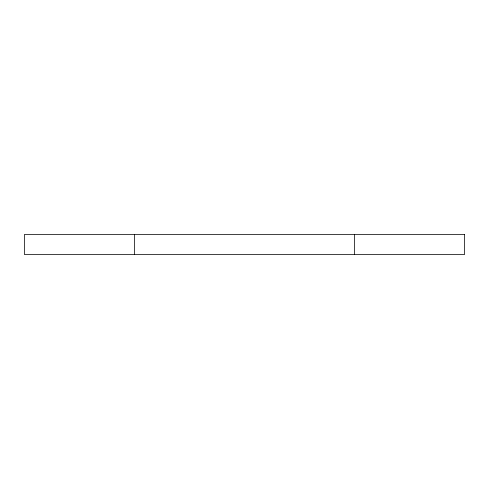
<?xml version="1.0" encoding="UTF-8"?>
<svg xmlns="http://www.w3.org/2000/svg" width="489" height="489" viewBox="0 0 489 489"><rect width="100%" height="100%" fill="white"/><g stroke="black" fill="none" stroke-linecap="round" stroke-linejoin="round"><path stroke-width="0.73" d="M354.525 234.469L354.525 254.531M134.475 234.469L134.475 254.531M464.55 234.469L24.45 234.469L24.45 254.531L464.55 254.531L464.55 234.469"/></g></svg>
